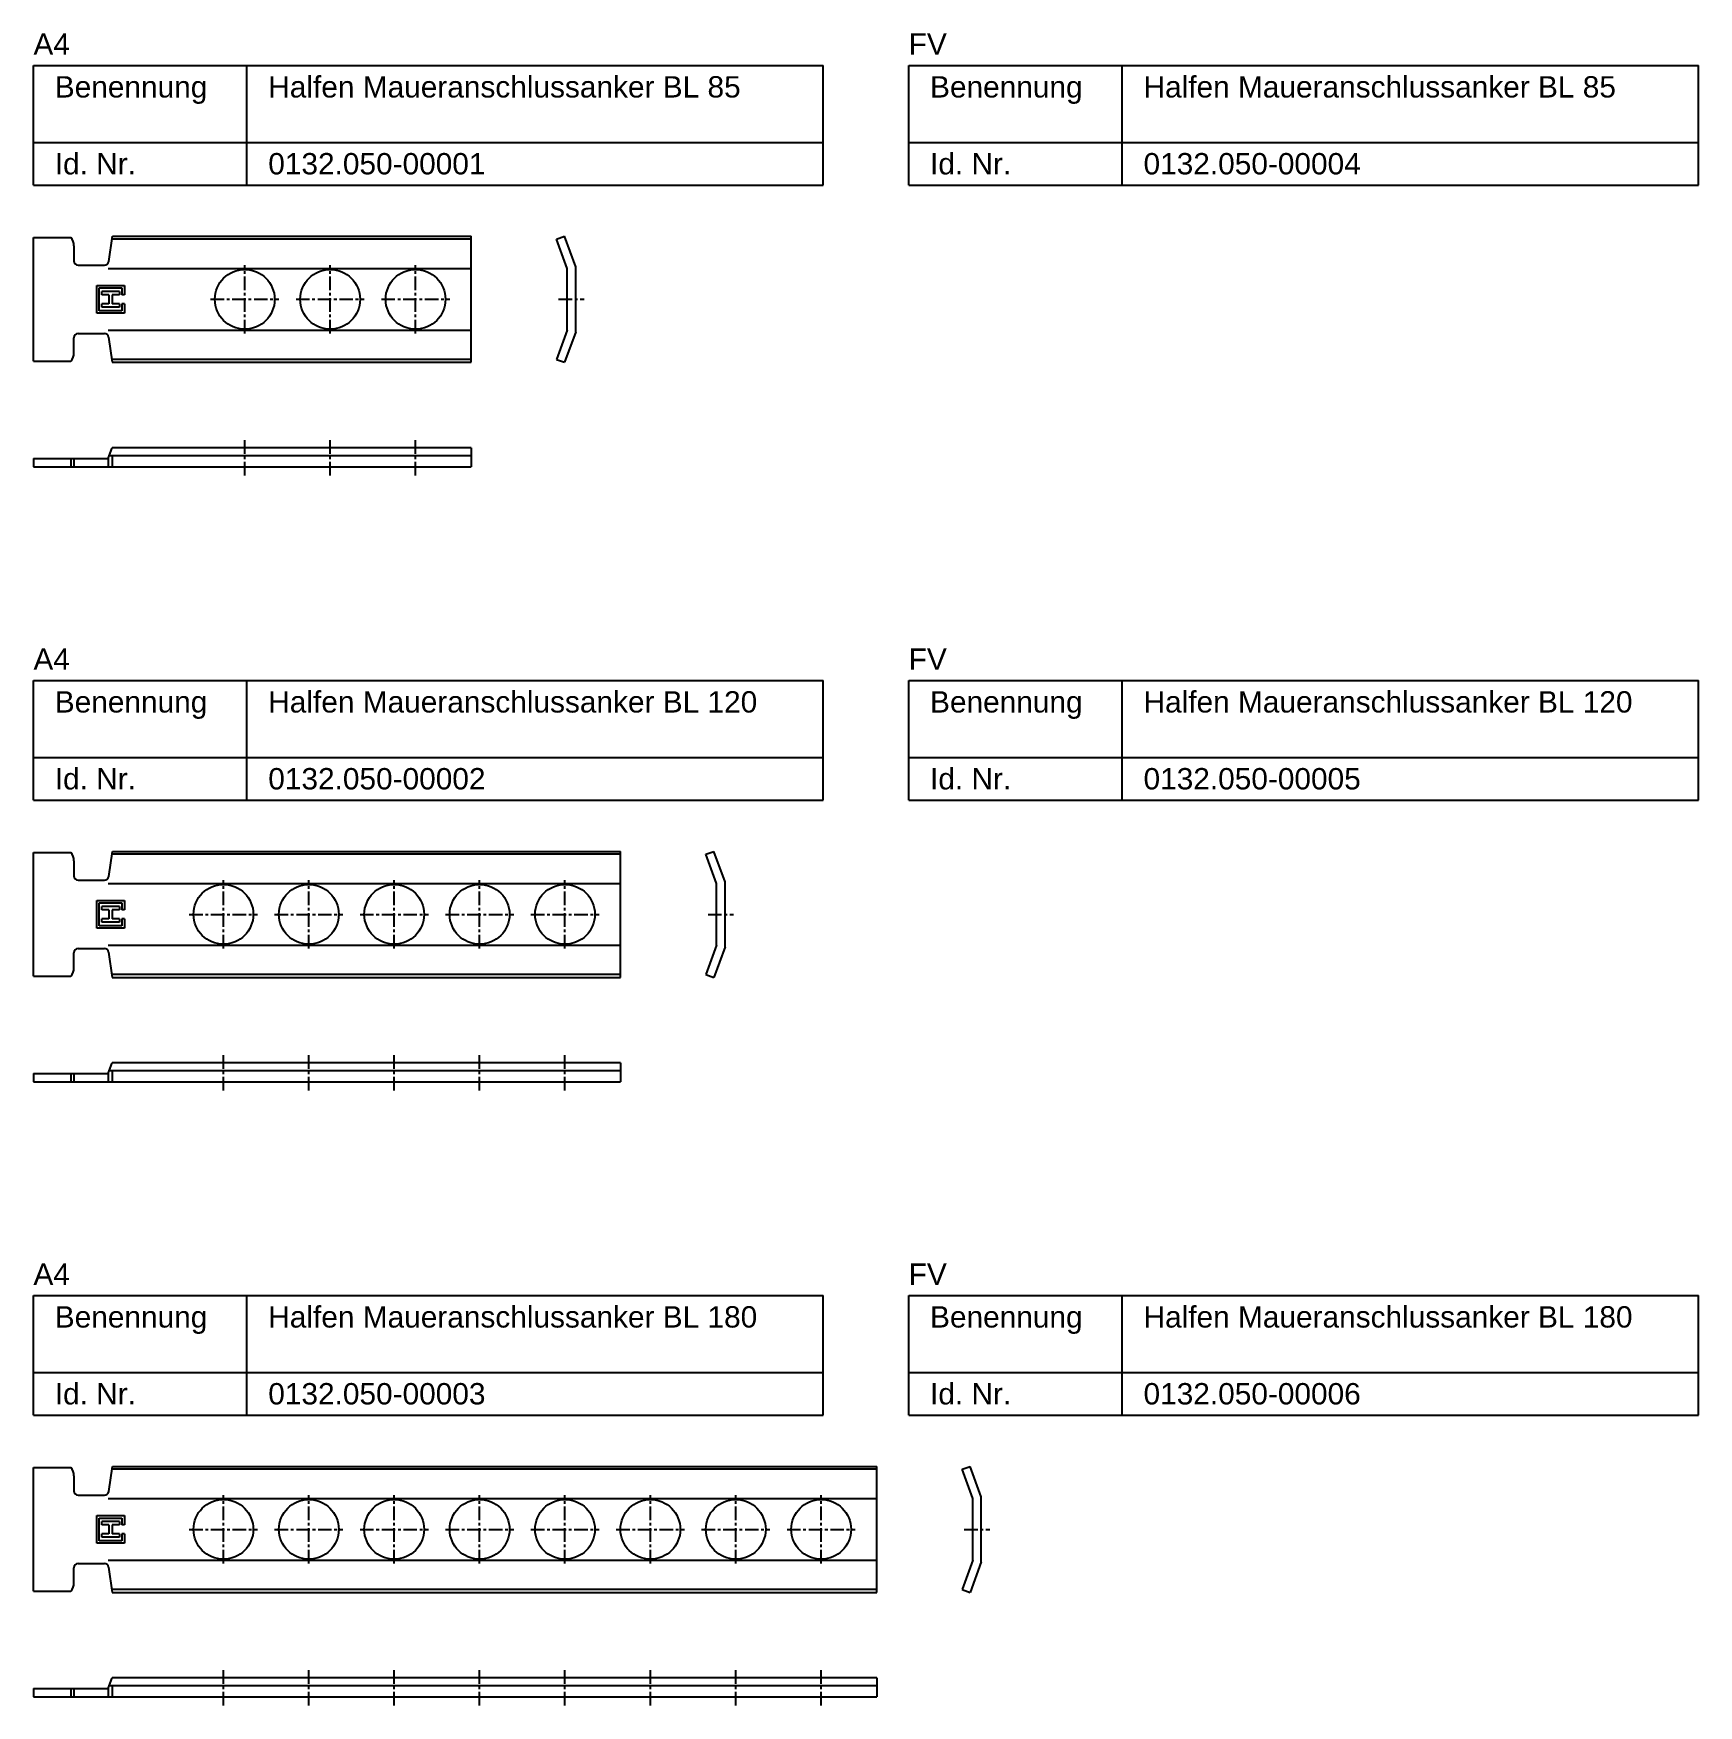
# Model space of a CAD drawing. Header units: millimetres. Extents: x -8 to 382, y -182 to 209.
import ezdxf

# ---------------------------------------------------------------- set-up
doc = ezdxf.new("R2010")
doc.units = ezdxf.units.MM
doc.header["$LTSCALE"] = 0.1
doc.linetypes.add('CENTER', pattern=[50.8, 31.75, -6.35, 6.35, -6.35])
doc.layers.add('HALFEN-KONSOLANKER', color=2, linetype='CONTINUOUS')
doc.styles.add('ARIAL50', font='arial.ttf', dxfattribs={"height": 5})

msp = doc.modelspace()

# ---------------------------------------------------------------- linework, layer by layer
at = {"layer": 'HALFEN-KONSOLANKER'}
for p, q in [((-8.13, 201.91), (176.87, 201.91)), ((-8.13, 173.91), (-8.13, 201.91)), ((41.87, 173.91), (41.87, 201.91)), ((176.87, 173.91), (176.87, 201.91)), ((196.87, 201.91), (381.87, 201.91)), ((196.87, 173.91), (196.87, 201.91)), ((246.87, 173.91), (246.87, 201.91)), ((381.87, 173.91), (381.87, 201.91)), ((-8.13, 183.91), (176.87, 183.91)), ((196.87, 183.91), (381.87, 183.91)), ((-8.13, 173.91), (176.87, 173.91)), ((196.87, 173.91), (381.87, 173.91)), ((-8.13, 132.66), (-8.13, 161.66)), ((-8.13, 161.66), (0.61, 161.66)), ((9.5, 156.02), (10.37, 161.91)), ((94.37, 161.22), (10.27, 161.22)), ((10.37, 161.91), (94.37, 161.91)), ((94.37, 132.41), (94.37, 161.91)), ((114.37, 161.22), (116.25, 161.91)), ((116.87, 154.41), (114.37, 161.22)), ((118.87, 154.77), (116.25, 161.91)), ((1.37, 159.66), (1.37, 156.16)), ((2.37, 155.16), (8.51, 155.16)), ((9.37, 154.41), (94.37, 154.41)), ((116.87, 139.91), (116.87, 154.41)), ((118.87, 139.56), (118.87, 154.77)), ((6.68, 150.41), (13.18, 150.41)), ((6.68, 143.91), (6.68, 150.41)), ((7.27, 149.82), (12.59, 149.82)), ((7.27, 144.5), (7.27, 149.82)), ((12, 149), (7.86, 149)), ((7.86, 148.23), (7.86, 149)), ((12, 149), (12, 148.23)), ((12.59, 149.82), (12.59, 148.23)), ((13.18, 150.41), (13.18, 148.23)), ((9.55, 148.23), (7.86, 148.23)), ((9.55, 146.1), (7.86, 146.1)), ((7.86, 145.33), (7.86, 146.1)), ((12, 145.33), (7.86, 145.33)), ((9.55, 148.23), (9.55, 146.1)), ((12, 148.23), (10.32, 148.23)), ((10.32, 148.23), (10.32, 146.1)), ((12, 146.1), (10.32, 146.1)), ((12, 146.1), (12, 145.33)), ((13.18, 148.23), (12.59, 148.23)), ((12.59, 146.1), (12.59, 144.5)), ((13.18, 146.1), (12.59, 146.1)), ((13.18, 146.1), (13.18, 143.91)), ((13.18, 143.91), (6.68, 143.91)), ((12.59, 144.5), (7.27, 144.5)), ((1.37, 134.66), (1.37, 138.16)), ((2.37, 139.16), (8.5, 139.16)), ((9.37, 139.91), (94.37, 139.91)), ((9.49, 138.31), (10.33, 132.41)), ((116.87, 139.91), (114.37, 133.1)), ((118.87, 139.56), (116.25, 132.41)), ((-8.13, 132.66), (0.61, 132.66)), ((94.37, 133.1), (10.23, 133.1)), ((10.33, 132.41), (94.37, 132.41)), ((114.37, 133.1), (116.25, 132.41)), ((-8.13, 109.91), (-8.13, 107.91)), ((-8.13, 109.91), (9.37, 109.91)), ((0.61, 109.91), (0.61, 107.91)), ((1.37, 109.91), (1.37, 107.91)), ((9.37, 109.91), (10.33, 112.41)), ((9.37, 109.91), (9.37, 107.91)), ((94.37, 110.54), (9.61, 110.54)), ((94.37, 112.41), (10.33, 112.41)), ((10.33, 110.54), (10.33, 107.91)), ((94.37, 112.41), (94.37, 107.91)), ((-8.13, 107.91), (94.37, 107.91)), ((-8.13, 57.91), (176.87, 57.91)), ((-8.13, 29.91), (-8.13, 57.91)), ((41.87, 29.91), (41.87, 57.91)), ((176.87, 29.91), (176.87, 57.91)), ((196.87, 57.91), (381.87, 57.91)), ((196.87, 29.91), (196.87, 57.91)), ((246.87, 29.91), (246.87, 57.91)), ((381.87, 29.91), (381.87, 57.91)), ((-8.13, 39.91), (176.87, 39.91)), ((196.87, 39.91), (381.87, 39.91)), ((-8.13, 29.91), (176.87, 29.91)), ((196.87, 29.91), (381.87, 29.91)), ((-8.13, -11.34), (-8.13, 17.66)), ((-8.13, 17.66), (0.61, 17.66)), ((1.37, 15.66), (1.37, 12.16)), ((9.5, 12.01), (10.37, 17.91)), ((129.37, 17.22), (10.27, 17.22)), ((10.37, 17.91), (129.37, 17.91)), ((129.37, -11.59), (129.37, 17.91)), ((149.37, 17.22), (151.25, 17.91)), ((151.87, 10.41), (149.37, 17.22)), ((153.87, 10.77), (151.25, 17.91)), ((2.37, 11.16), (8.51, 11.16)), ((9.37, 10.41), (129.37, 10.41)), ((151.87, -4.09), (151.87, 10.41)), ((153.87, -4.44), (153.87, 10.77)), ((6.68, 6.41), (13.18, 6.41)), ((6.68, -0.09), (6.68, 6.41)), ((7.27, 5.82), (12.59, 5.82)), ((7.27, 0.5), (7.27, 5.82)), ((12, 4.99), (7.86, 4.99)), ((7.86, 4.22), (7.86, 4.99)), ((9.55, 4.22), (7.86, 4.22)), ((9.55, 4.22), (9.55, 2.1)), ((12, 4.22), (10.32, 4.22)), ((10.32, 4.22), (10.32, 2.1)), ((12, 4.99), (12, 4.22)), ((12.59, 5.82), (12.59, 4.22)), ((13.18, 4.22), (12.59, 4.22)), ((13.18, 6.41), (13.18, 4.22)), ((12.59, 0.5), (7.27, 0.5)), ((9.55, 2.1), (7.86, 2.1)), ((7.86, 1.33), (7.86, 2.1)), ((12, 1.33), (7.86, 1.33)), ((12, 2.1), (10.32, 2.1)), ((12, 2.1), (12, 1.33)), ((12.59, 2.1), (12.59, 0.5)), ((13.18, 2.1), (12.59, 2.1)), ((13.18, 2.1), (13.18, -0.09)), ((13.18, -0.09), (6.68, -0.09)), ((1.37, -9.34), (1.37, -5.84)), ((2.37, -4.84), (8.5, -4.84)), ((9.37, -4.09), (129.37, -4.09)), ((9.49, -5.7), (10.33, -11.59)), ((151.87, -4.09), (149.37, -10.9)), ((153.87, -4.44), (151.25, -11.59)), ((-8.13, -11.34), (0.61, -11.34)), ((129.37, -10.9), (10.23, -10.9)), ((10.33, -11.59), (129.37, -11.59)), ((149.37, -10.9), (151.25, -11.59)), ((-8.13, -34.09), (-8.13, -36.09)), ((-8.13, -34.09), (9.37, -34.09)), ((0.61, -34.09), (0.61, -36.09)), ((1.37, -34.09), (1.37, -36.09)), ((9.37, -34.09), (10.33, -31.59)), ((9.37, -34.09), (9.37, -36.09)), ((129.37, -33.47), (9.61, -33.47)), ((129.37, -31.59), (10.33, -31.59)), ((10.33, -33.47), (10.33, -36.09)), ((129.37, -31.59), (129.37, -36.09)), ((-8.13, -36.09), (129.37, -36.09)), ((-8.13, -86.09), (176.87, -86.09)), ((-8.13, -114.09), (-8.13, -86.09)), ((41.87, -114.09), (41.87, -86.09)), ((176.87, -114.09), (176.87, -86.09)), ((196.87, -86.09), (381.87, -86.09)), ((196.87, -114.09), (196.87, -86.09)), ((246.87, -114.09), (246.87, -86.09)), ((381.87, -114.09), (381.87, -86.09)), ((-8.13, -104.09), (176.87, -104.09)), ((196.87, -104.09), (381.87, -104.09)), ((-8.13, -114.09), (176.87, -114.09)), ((196.87, -114.09), (381.87, -114.09)), ((-8.13, -155.34), (-8.13, -126.34)), ((-8.13, -126.34), (0.61, -126.34)), ((1.37, -128.34), (1.37, -131.84)), ((9.5, -131.99), (10.37, -126.09)), ((189.37, -126.78), (10.27, -126.78)), ((10.37, -126.09), (189.37, -126.09)), ((189.37, -155.59), (189.37, -126.09)), ((209.37, -126.78), (211.25, -126.09)), ((211.87, -133.59), (209.37, -126.78)), ((213.87, -133.24), (211.25, -126.09)), ((2.37, -132.84), (8.51, -132.84)), ((9.37, -133.59), (189.37, -133.59)), ((211.87, -148.09), (211.87, -133.59)), ((213.87, -148.45), (213.87, -133.24)), ((6.68, -137.59), (13.18, -137.59)), ((6.68, -144.09), (6.68, -137.59)), ((7.27, -138.18), (12.59, -138.18)), ((7.27, -143.5), (7.27, -138.18)), ((12, -139.01), (7.86, -139.01)), ((7.86, -139.78), (7.86, -139.01)), ((9.55, -139.78), (7.86, -139.78)), ((9.55, -139.78), (9.55, -141.91)), ((12, -139.78), (10.32, -139.78)), ((10.32, -139.78), (10.32, -141.91)), ((12, -139.01), (12, -139.78)), ((12.59, -138.18), (12.59, -139.78)), ((13.18, -139.78), (12.59, -139.78)), ((13.18, -137.59), (13.18, -139.78)), ((13.18, -144.09), (6.68, -144.09)), ((12.59, -143.5), (7.27, -143.5)), ((9.55, -141.91), (7.86, -141.91)), ((7.86, -142.67), (7.86, -141.91)), ((12, -142.67), (7.86, -142.67)), ((12, -141.91), (10.32, -141.91)), ((12, -141.91), (12, -142.67)), ((12.59, -141.91), (12.59, -143.5)), ((13.18, -141.91), (12.59, -141.91)), ((13.18, -141.91), (13.18, -144.09)), ((9.37, -148.09), (189.37, -148.09)), ((211.87, -148.09), (209.37, -154.9)), ((213.87, -148.45), (211.25, -155.59)), ((1.37, -153.34), (1.37, -149.84)), ((2.37, -148.84), (8.5, -148.84)), ((9.49, -149.7), (10.33, -155.59)), ((-8.13, -155.34), (0.61, -155.34)), ((189.37, -154.9), (10.23, -154.9)), ((10.33, -155.59), (189.37, -155.59)), ((209.37, -154.9), (211.25, -155.59)), ((9.37, -178.09), (10.33, -175.59)), ((189.37, -175.59), (10.33, -175.59)), ((189.37, -175.59), (189.37, -180.09)), ((-8.13, -178.09), (-8.13, -180.09)), ((-8.13, -178.09), (9.37, -178.09)), ((0.61, -178.09), (0.61, -180.09)), ((1.37, -178.09), (1.37, -180.09)), ((9.37, -178.09), (9.37, -180.09)), ((189.37, -177.47), (9.61, -177.47)), ((10.33, -177.47), (10.33, -180.09)), ((-8.13, -180.09), (189.37, -180.09))]:
    msp.add_line(p, q, dxfattribs=at)
at = {"layer": 'HALFEN-KONSOLANKER', "color": 1, "linetype": 'CENTER'}
for p, q in [((41.37, 139.16), (41.37, 155.16)), ((61.37, 139.16), (61.37, 155.16)), ((81.37, 139.16), (81.37, 155.16)), ((33.37, 147.16), (49.37, 147.16)), ((53.37, 147.16), (69.37, 147.16)), ((73.37, 147.16), (89.37, 147.16)), ((114.87, 147.16), (120.87, 147.16)), ((41.37, 105.91), (41.37, 114.41)), ((61.37, 105.91), (61.37, 114.41)), ((81.37, 105.91), (81.37, 114.41)), ((36.37, -4.84), (36.37, 11.16)), ((56.37, -4.84), (56.37, 11.16)), ((76.37, -4.84), (76.37, 11.16)), ((96.37, -4.84), (96.37, 11.16)), ((116.37, -4.84), (116.37, 11.16)), ((28.37, 3.16), (44.37, 3.16)), ((48.37, 3.16), (64.37, 3.16)), ((68.37, 3.16), (84.37, 3.16)), ((88.37, 3.16), (104.37, 3.16)), ((108.37, 3.16), (124.37, 3.16)), ((149.87, 3.16), (155.87, 3.16)), ((36.37, -38.09), (36.37, -29.59)), ((56.37, -38.09), (56.37, -29.59)), ((76.37, -38.09), (76.37, -29.59)), ((96.37, -38.09), (96.37, -29.59)), ((116.37, -38.09), (116.37, -29.59)), ((36.37, -148.84), (36.37, -132.84)), ((56.37, -148.84), (56.37, -132.84)), ((76.37, -148.84), (76.37, -132.84)), ((96.37, -148.84), (96.37, -132.84)), ((116.37, -148.84), (116.37, -132.84)), ((136.37, -148.84), (136.37, -132.84)), ((156.37, -148.84), (156.37, -132.84)), ((176.37, -148.84), (176.37, -132.84)), ((28.37, -140.84), (44.37, -140.84)), ((48.37, -140.84), (64.37, -140.84)), ((68.37, -140.84), (84.37, -140.84)), ((88.37, -140.84), (104.37, -140.84)), ((108.37, -140.84), (124.37, -140.84)), ((128.37, -140.84), (144.37, -140.84)), ((148.37, -140.84), (164.37, -140.84)), ((168.37, -140.84), (184.37, -140.84)), ((209.87, -140.84), (215.87, -140.84)), ((36.37, -182.09), (36.37, -173.59)), ((56.37, -182.09), (56.37, -173.59)), ((76.37, -182.09), (76.37, -173.59)), ((96.37, -182.09), (96.37, -173.59)), ((116.37, -182.09), (116.37, -173.59)), ((136.37, -182.09), (136.37, -173.59)), ((156.37, -182.09), (156.37, -173.59)), ((176.37, -182.09), (176.37, -173.59))]:
    msp.add_line(p, q, dxfattribs=at)
at = {"layer": 'HALFEN-KONSOLANKER'}
for centre in [(41.37, 147.16), (61.37, 147.16), (81.37, 147.16), (36.37, 3.16), (56.37, 3.16), (76.37, 3.16), (96.37, 3.16), (116.37, 3.16), (36.37, -140.84), (56.37, -140.84), (76.37, -140.84), (96.37, -140.84), (116.37, -140.84), (136.37, -140.84), (156.37, -140.84), (176.37, -140.84)]:
    msp.add_circle(centre, 7, dxfattribs=at)
for centre, radius, start, end in [((-1.63, 159.66), 3, 0, 41.8103), ((2.37, 156.16), 1, 180, 270), ((8.51, 156.16), 1, 270, 351.573), ((2.37, 138.16), 1, 90, 180), ((8.5, 138.16), 1, 8.1112, 90), ((-1.63, 134.66), 3, 318.1897, 0), ((-1.63, 15.66), 3, 0, 41.8103), ((2.37, 12.16), 1, 180, 270), ((8.51, 12.16), 1, 270, 351.573), ((2.37, -5.84), 1, 90, 180), ((8.5, -5.84), 1, 8.1112, 90), ((-1.63, -9.34), 3, 318.1897, 0), ((-1.63, -128.34), 3, 0, 41.8103), ((2.37, -131.84), 1, 180, 270), ((8.51, -131.84), 1, 270, 351.573), ((2.37, -149.84), 1, 90, 180), ((8.5, -149.84), 1, 8.1112, 90), ((-1.63, -153.34), 3, 318.1897, 0)]:
    msp.add_arc(centre, radius, start, end, dxfattribs=at)

# ---------------------------------------------------------------- texts
at = {"layer": 'HALFEN-KONSOLANKER', "style": 'ARIAL50'}
for s, p in [('A4', (-8.13, 204.41)), ('FV', (196.87, 204.41)), ('Halfen Maueranschlussanker BL 85', (46.87, 194.41)), ('Halfen Maueranschlussanker BL 85', (251.87, 194.41)), ('Benennung', (-3.13, 194.41)), ('Benennung', (201.87, 194.41)), ('Id. Nr.', (-3.13, 176.41)), ('0132.050-00001', (46.87, 176.41)), ('Id. Nr.', (201.87, 176.41)), ('0132.050-00004', (251.87, 176.41)), ('A4', (-8.13, 60.41)), ('FV', (196.87, 60.41)), ('Benennung', (-3.13, 50.41)), ('Halfen Maueranschlussanker BL 120', (46.87, 50.41)), ('Benennung', (201.87, 50.41)), ('Halfen Maueranschlussanker BL 120', (251.87, 50.41)), ('Id. Nr.', (-3.13, 32.41)), ('0132.050-00002', (46.87, 32.41)), ('Id. Nr.', (201.87, 32.41)), ('0132.050-00005', (251.87, 32.41)), ('A4', (-8.13, -83.59)), ('FV', (196.87, -83.59)), ('Benennung', (-3.13, -93.59)), ('Halfen Maueranschlussanker BL 180', (46.87, -93.59)), ('Benennung', (201.87, -93.59)), ('Halfen Maueranschlussanker BL 180', (251.87, -93.59)), ('Id. Nr.', (-3.13, -111.59)), ('0132.050-00003', (46.87, -111.59)), ('Id. Nr.', (201.87, -111.59)), ('0132.050-00006', (251.87, -111.59))]:
    msp.add_text(s, height=5, dxfattribs=at).set_placement(p)

doc.saveas('drawing.dxf')
